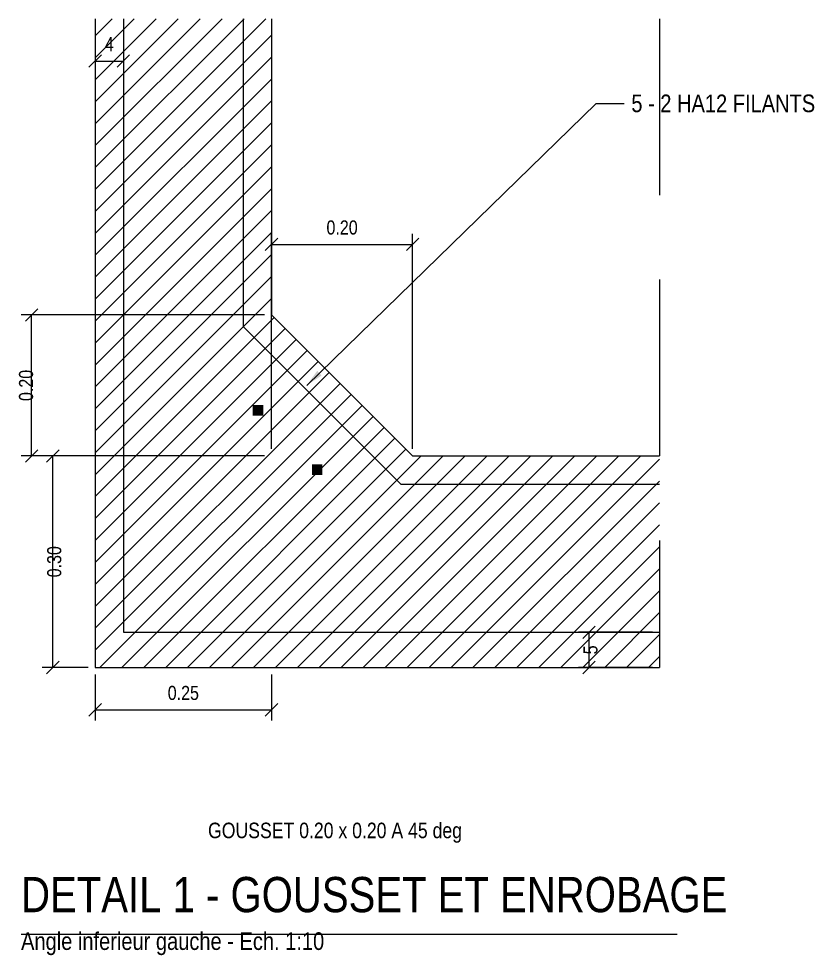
# Model space of a CAD drawing. Extents: x 0 to 110, y 0 to 23.
# Drawn here: x 93.822 to 94.95, y 0 to 1.328 of the extents above; entities that cross this region are included whole.
import ezdxf
from ezdxf.enums import TextEntityAlignment as Align

# ---------------------------------------------------------------- set-up
doc = ezdxf.new("R2010")
doc.units = 0
doc.linetypes.add('TIRETS', pattern=[0.37, 0.25, -0.12])
for name, color, linetype in [('02_BETON', 7, 'CONTINUOUS'), ('03_BETON_CACHE', 8, 'TIRETS'), ('04_HACHURES', 9, 'CONTINUOUS'), ('08_ACIER_LONG', 1, 'CONTINUOUS'), ('10_COTATION', 4, 'CONTINUOUS'), ('11_TEXTE', 7, 'CONTINUOUS')]:
    doc.layers.add(name, color=color, linetype=linetype)
doc.styles.get("Standard").update_dxf_attribs({"font": 'txt', "width": 0.85})

msp = doc.modelspace()

# ---------------------------------------------------------------- linework, layer by layer
at = {"layer": '02_BETON'}
for points in [[(93.9305, 1.328), (93.9305, 0.408), (94.7305, 0.408)], [(94.1805, 1.328), (94.1805, 0.908), (94.3805, 0.708), (94.7305, 0.708)]]:
    msp.add_lwpolyline(points, dxfattribs=at)
at = {"layer": '03_BETON_CACHE'}
msp.add_line((94.7305, 1.328), (94.7305, 0.408), dxfattribs=at)
at = {"layer": '04_HACHURES'}
for p, q in [((93.9305, 1.085853), (94.172647, 1.328)), ((93.9305, 1.116966), (94.141534, 1.328)), ((93.9305, 1.148079), (94.110421, 1.328)), ((93.9305, 1.179191), (94.079309, 1.328)), ((93.9305, 1.210304), (94.048196, 1.328)), ((93.9305, 1.241417), (94.017083, 1.328)), ((93.9305, 1.272529), (93.985971, 1.328)), ((93.9305, 1.303642), (93.954858, 1.328)), ((93.9305, 1.05474), (94.1805, 1.30474)), ((93.9305, 1.023628), (94.1805, 1.273628)), ((93.9305, 0.992515), (94.1805, 1.242515)), ((93.9305, 0.961402), (94.1805, 1.211402)), ((93.9305, 0.93029), (94.1805, 1.18029)), ((93.9305, 0.899177), (94.1805, 1.149177)), ((93.9305, 0.868064), (94.1805, 1.118064)), ((93.9305, 0.836952), (94.1805, 1.086952)), ((93.9305, 0.805839), (94.1805, 1.055839)), ((93.9305, 0.774726), (94.1805, 1.024726)), ((93.9305, 0.743613), (94.1805, 0.993613)), ((93.9305, 0.712501), (94.1805, 0.962501)), ((93.9305, 0.681388), (94.1805, 0.931388)), ((93.9305, 0.650275), (94.184362, 0.904138)), ((93.9305, 0.619163), (94.199919, 0.888581)), ((93.9305, 0.58805), (94.215475, 0.873025)), ((93.9305, 0.556937), (94.231031, 0.857469)), ((93.9305, 0.525825), (94.246588, 0.841912)), ((93.9305, 0.494712), (94.262144, 0.826356)), ((93.9305, 0.463599), (94.2777, 0.8108)), ((93.9305, 0.432487), (94.293257, 0.795243)), ((93.937126, 0.408), (94.308813, 0.779687)), ((93.968239, 0.408), (94.324369, 0.764131)), ((93.999352, 0.408), (94.339926, 0.748574)), ((94.030464, 0.408), (94.355482, 0.733018)), ((94.061577, 0.408), (94.371038, 0.717462)), ((94.09269, 0.408), (94.39269, 0.708)), ((94.123802, 0.408), (94.423802, 0.708)), ((94.154915, 0.408), (94.454915, 0.708)), ((94.186028, 0.408), (94.486028, 0.708)), ((94.21714, 0.408), (94.51714, 0.708)), ((94.248253, 0.408), (94.548253, 0.708)), ((94.279366, 0.408), (94.579366, 0.708)), ((94.310479, 0.408), (94.610479, 0.708)), ((94.341591, 0.408), (94.641591, 0.708)), ((94.372704, 0.408), (94.672704, 0.708)), ((94.403817, 0.408), (94.703817, 0.708)), ((94.434929, 0.408), (94.7305, 0.703571)), ((94.466042, 0.408), (94.7305, 0.672458)), ((94.497155, 0.408), (94.7305, 0.641345)), ((94.528267, 0.408), (94.7305, 0.610233)), ((94.55938, 0.408), (94.7305, 0.57912)), ((94.590493, 0.408), (94.7305, 0.548007)), ((94.621606, 0.408), (94.7305, 0.516894)), ((94.652718, 0.408), (94.7305, 0.485782)), ((94.683831, 0.408), (94.7305, 0.454669)), ((94.714944, 0.408), (94.7305, 0.423556))]:
    msp.add_line(p, q, dxfattribs=at)
at = {"layer": '08_ACIER_LONG'}
for points in [[(93.9705, 1.328), (93.9705, 0.458), (94.7305, 0.458)], [(94.1405, 1.328), (94.1405, 0.891431), (94.363931, 0.668), (94.7305, 0.668)]]:
    msp.add_lwpolyline(points, dxfattribs=at)
for points in [[(94.153716, 0.765216), (94.168716, 0.765216), (94.153716, 0.780216), (94.168716, 0.780216)], [(94.237716, 0.681216), (94.252716, 0.681216), (94.237716, 0.696216), (94.252716, 0.696216)]]:
    msp.add_solid(points, dxfattribs=at)
at = {"layer": '10_COTATION'}
for p, q in [((93.921661, 1.259161), (93.939339, 1.276839)), ((93.961661, 1.259161), (93.979339, 1.276839)), ((93.9305, 1.268), (93.9705, 1.268)), ((93.9305, 1.258), (93.9305, 1.253)), ((93.9705, 1.258), (93.9705, 1.253)), ((94.1805, 0.718), (94.1805, 1.023)), ((94.3805, 0.718), (94.3805, 1.023)), ((94.171661, 0.999161), (94.189339, 1.016839)), ((94.371661, 0.999161), (94.389339, 1.016839)), ((94.1805, 1.008), (94.3805, 1.008)), ((93.831661, 0.899161), (93.849339, 0.916839)), ((94.1705, 0.908), (93.8255, 0.908)), ((93.8405, 0.708), (93.8405, 0.908)), ((94.1705, 0.708), (93.8255, 0.708)), ((93.831661, 0.699161), (93.849339, 0.716839)), ((93.9205, 0.708), (93.8555, 0.708)), ((93.861661, 0.699161), (93.879339, 0.716839)), ((93.8705, 0.408), (93.8705, 0.708)), ((94.621661, 0.449161), (94.639339, 0.466839)), ((94.7205, 0.458), (94.6155, 0.458)), ((94.6305, 0.408), (94.6305, 0.458)), ((93.861661, 0.399161), (93.879339, 0.416839)), ((94.621661, 0.399161), (94.639339, 0.416839)), ((93.9205, 0.408), (93.8555, 0.408)), ((94.7205, 0.408), (94.6155, 0.408)), ((93.9305, 0.398), (93.9305, 0.333)), ((94.1805, 0.398), (94.1805, 0.333)), ((93.921661, 0.339161), (93.939339, 0.356839)), ((93.9305, 0.348), (94.1805, 0.348)), ((94.171661, 0.339161), (94.189339, 0.356839))]:
    msp.add_line(p, q, dxfattribs=at)
at = {"layer": '11_TEXTE'}
for p, q in [((94.2305, 0.808), (94.6405, 1.208)), ((94.6405, 1.208), (94.6805, 1.208)), ((93.8255, 0.03), (94.7555, 0.03))]:
    msp.add_line(p, q, dxfattribs=at)
msp.add_solid([(94.2305, 0.808), (94.251537, 0.822237), (94.245252, 0.828679)], dxfattribs=at)

# ---------------------------------------------------------------- texts
at = {"layer": '10_COTATION', "width": 0.85}
for s, p in [('4', (93.9505, 1.276)), ('0.20', (94.2805, 1.016)), ('0.25', (94.0555, 0.356))]:
    msp.add_text(s, height=0.02, dxfattribs=at).set_placement(p, align=Align.BOTTOM_CENTER)
msp.add_text('0.20', height=0.02, rotation=90, dxfattribs=at).set_placement((93.8485, 0.808), align=Align.BOTTOM_CENTER)
for s, p in [('0.30', (93.8625, 0.558)), ('5', (94.6225, 0.433))]:
    msp.add_text(s, height=0.02, rotation=90, dxfattribs=at).set_placement(p, align=Align.TOP_CENTER)
at = {"layer": '11_TEXTE', "width": 0.85}
msp.add_text('5 - 2 HA12 FILANTS', height=0.025, dxfattribs=at).set_placement((94.6905, 1.208), align=Align.MIDDLE_LEFT)
msp.add_text('GOUSSET 0.20 x 0.20 A 45 deg', height=0.022, dxfattribs=at).set_placement((94.2705, 0.188), align=Align.TOP_CENTER)
for s, height, p in [('DETAIL 1 - GOUSSET ET ENROBAGE', 0.05, (93.8255, 0.046)), ('Angle inferieur gauche - Ech. 1:10', 0.025, (93.8255, 0))]:
    msp.add_text(s, height=height, dxfattribs=at).set_placement(p, align=Align.BOTTOM_LEFT)

doc.saveas('drawing.dxf')
